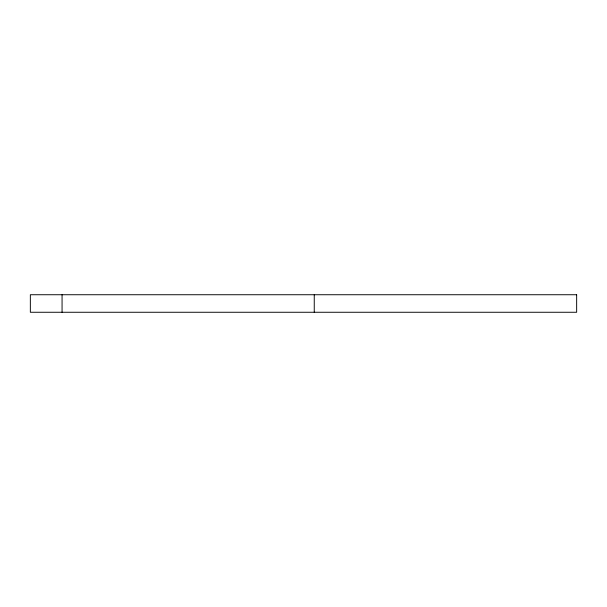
<?xml version="1.0" encoding="UTF-8"?>
<svg xmlns="http://www.w3.org/2000/svg" width="607" height="607" viewBox="0 0 607 607"><rect width="100%" height="100%" fill="white"/><g stroke="black" fill="none" stroke-linecap="round" stroke-linejoin="round"><path stroke-width="0.91" d="M314.251 294.736L314.251 312.264M62.066 294.736L62.066 312.264M576.65 294.736L30.35 294.736L30.35 312.264L576.65 312.264L576.65 294.736"/></g></svg>
